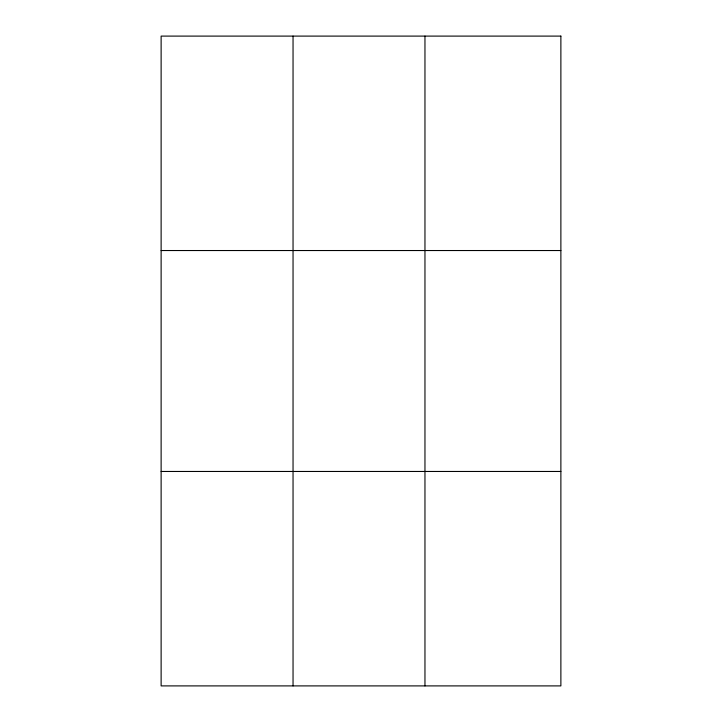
<?xml version="1.0" encoding="UTF-8"?>
<svg xmlns="http://www.w3.org/2000/svg" width="722" height="722" viewBox="0 0 722 722"><rect width="100%" height="100%" fill="white"/><g stroke="black" fill="none" stroke-linecap="round" stroke-linejoin="round"><path stroke-width="1.08" d="M293.042 36.1L293.042 685.9M424.96 36.1L424.96 685.9M161.123 250.534L560.877 250.534M161.123 471.466L560.877 471.466M560.877 36.1L560.877 685.9L161.123 685.9L161.123 36.1L560.877 36.1"/></g></svg>
